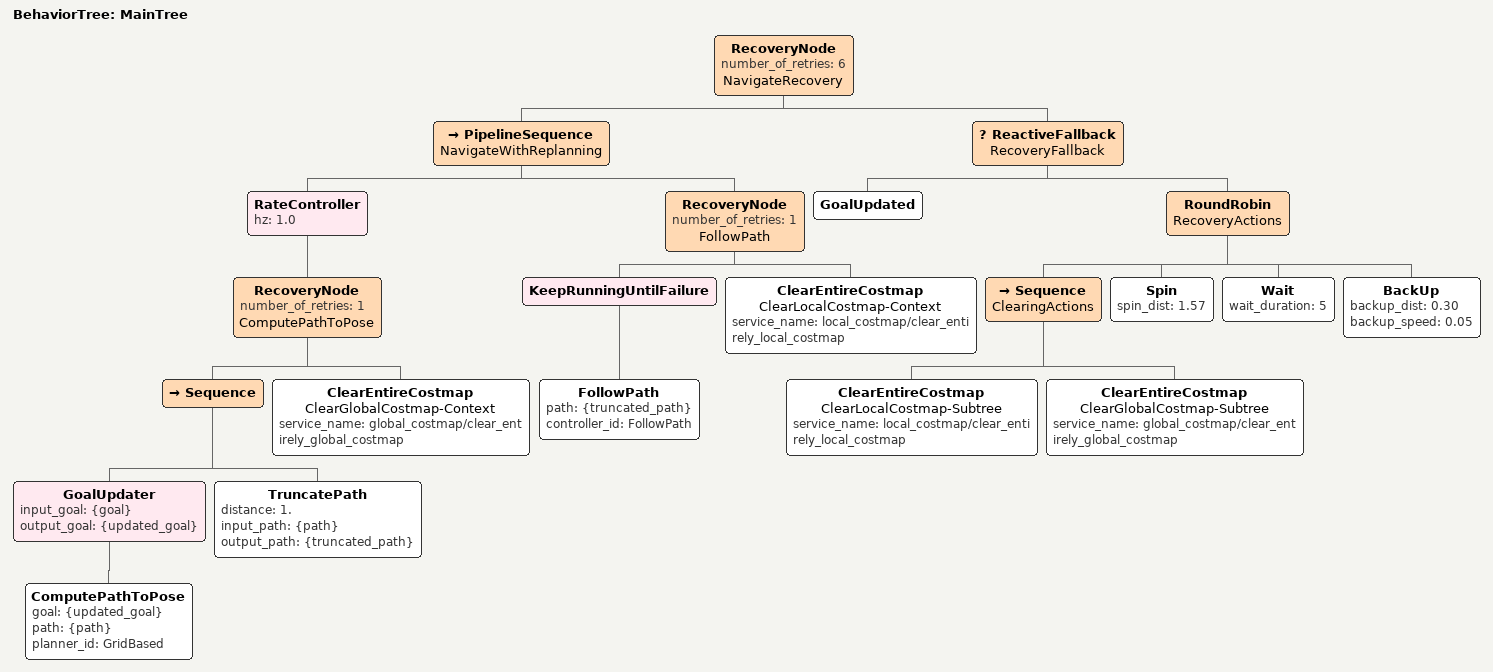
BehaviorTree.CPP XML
<root main_tree_to_execute="MainTree">
  <BehaviorTree ID="MainTree">
    <RecoveryNode number_of_retries="6" name="NavigateRecovery">
      <PipelineSequence name="NavigateWithReplanning">

        <RateController hz="1.0">
          <RecoveryNode number_of_retries="1" name="ComputePathToPose">
            <Sequence>
              <GoalUpdater input_goal="{goal}" output_goal="{updated_goal}">
                <ComputePathToPose goal="{updated_goal}" path="{path}" planner_id="GridBased"/>
              </GoalUpdater>
              <TruncatePath distance="1." input_path="{path}" output_path="{truncated_path}"/>
            </Sequence>
            <ClearEntireCostmap name="ClearGlobalCostmap-Context" service_name="global_costmap/clear_entirely_global_costmap"/>
          </RecoveryNode>
        </RateController>

        <RecoveryNode number_of_retries="1" name="FollowPath">
          <KeepRunningUntilFailure>
            <FollowPath path="{truncated_path}" controller_id="FollowPath"/>
          </KeepRunningUntilFailure>
          <ClearEntireCostmap name="ClearLocalCostmap-Context" service_name="local_costmap/clear_entirely_local_costmap"/>
        </RecoveryNode>
      </PipelineSequence>

      <ReactiveFallback name="RecoveryFallback">
        <GoalUpdated/>
        <RoundRobin name="RecoveryActions">
          <Sequence name="ClearingActions">
            <ClearEntireCostmap name="ClearLocalCostmap-Subtree" service_name="local_costmap/clear_entirely_local_costmap"/>
            <ClearEntireCostmap name="ClearGlobalCostmap-Subtree" service_name="global_costmap/clear_entirely_global_costmap"/>
          </Sequence>
          <Spin spin_dist="1.57"/>
          <Wait wait_duration="5"/>
          <BackUp backup_dist="0.30" backup_speed="0.05"/>
        </RoundRobin>
      </ReactiveFallback>

    </RecoveryNode>
  </BehaviorTree>
</root>
